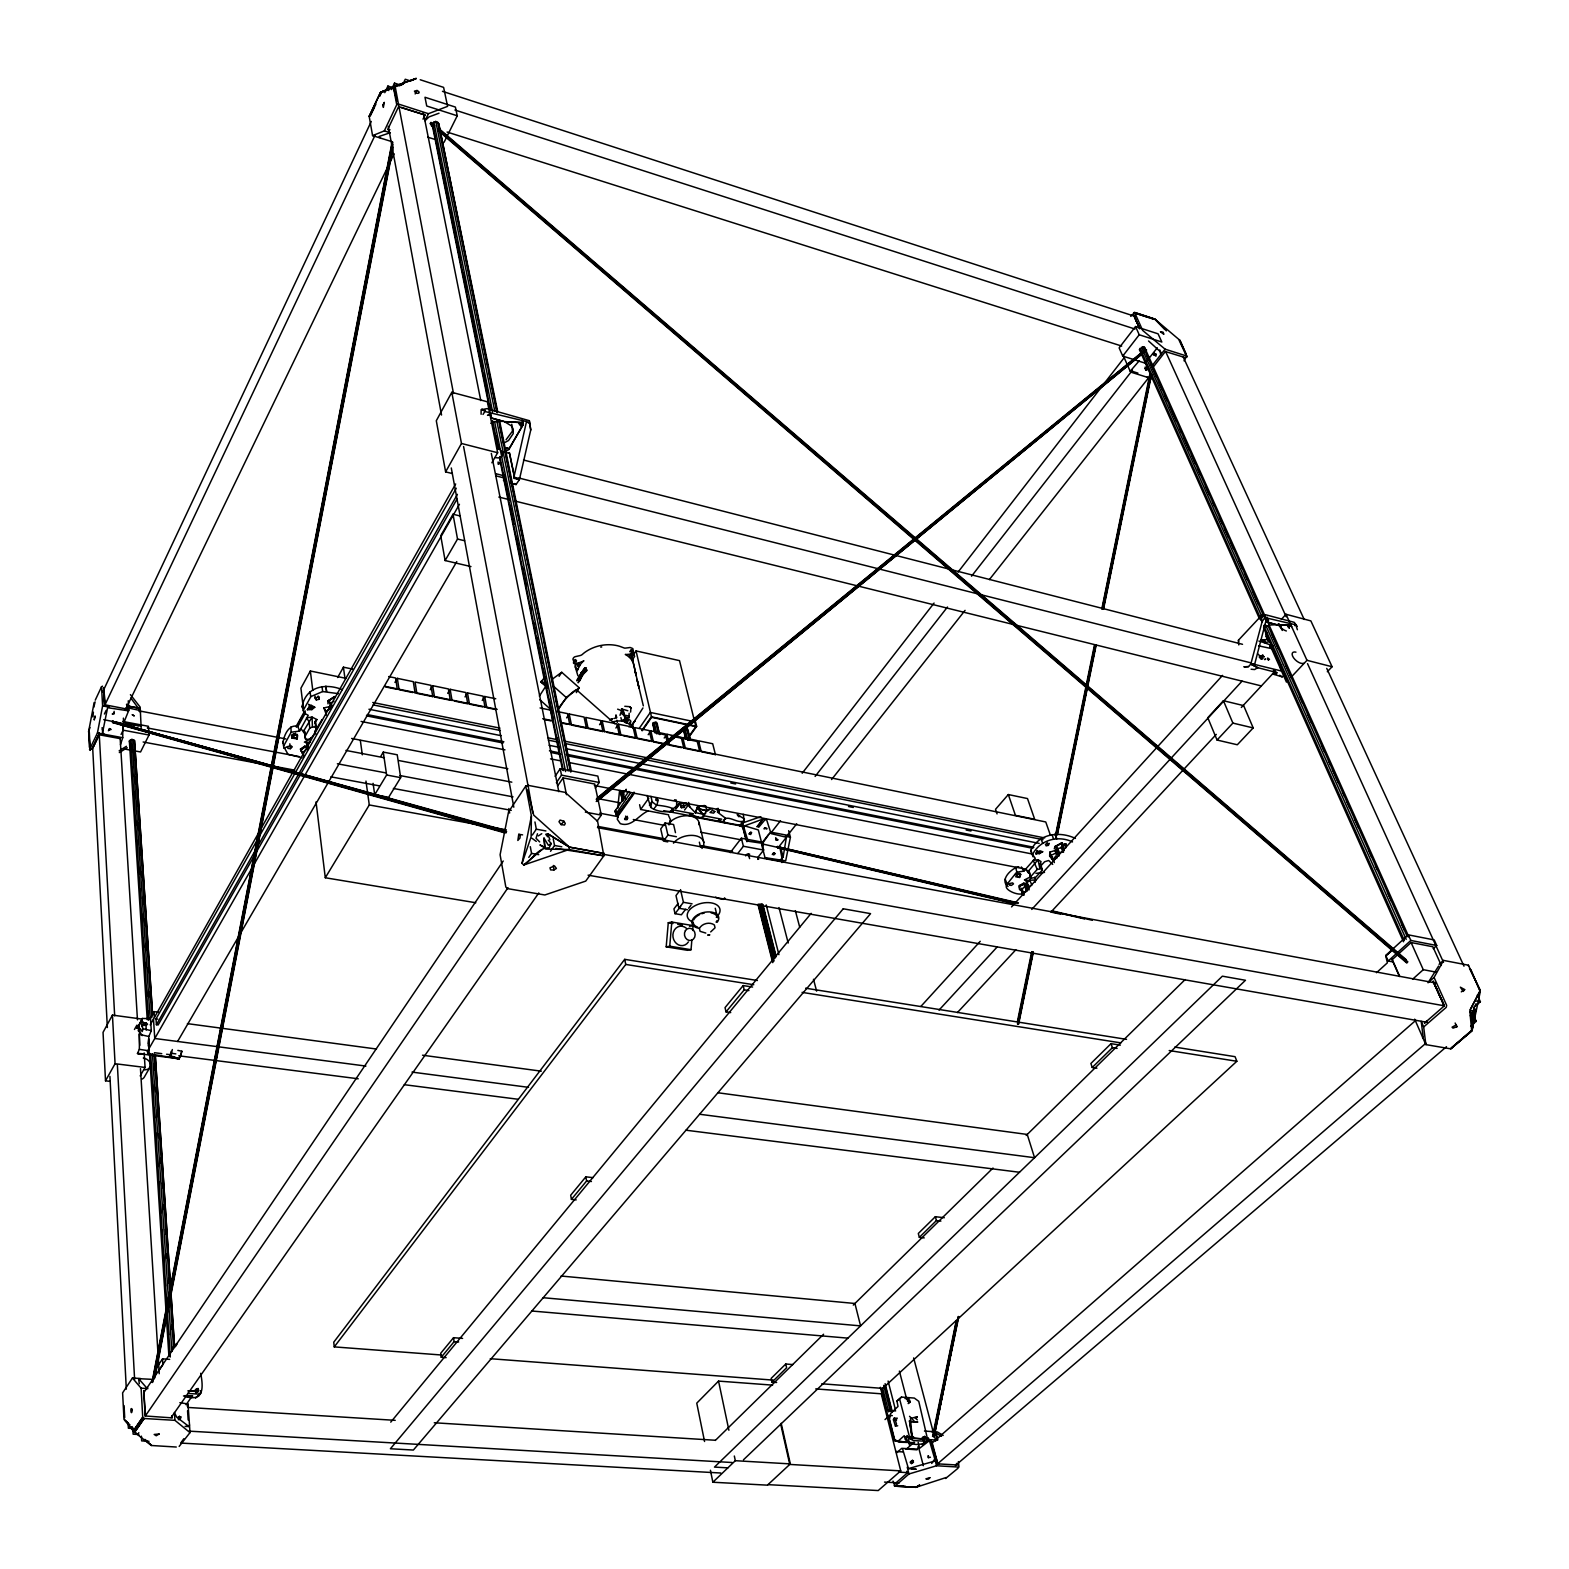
<?xml version="1.0" encoding="UTF-8"?>
<svg xmlns="http://www.w3.org/2000/svg" width="1569" height="1569" viewBox="0 0 1569 1569"><rect width="100%" height="100%" fill="white"/><g stroke="black" fill="none" stroke-linecap="round" stroke-linejoin="round"><path stroke-width="1.5" d="M129.344 741.745L131.914 739.372L134.503 740.529L152.585 1015.574M481.114 414.275L481.114 409.744L486.92 408.646L529.322 420.688L530.753 429.945L519.378 479.663L516.044 484.546L510.356 483.291M1053.23 860.655L1049.641 856.066L1049.818 852.163L1057.192 849.829L1058.898 855.576L1059.252 852.908L1062.841 851.634L1062.233 843.239L1055.015 846.476L1054.29 848.849M126.128 707.717L128.854 710.129L123.716 722.936L123.382 718.112M956.423 1463.406L957.58 1465.015L937.811 1463.857L930.613 1439.714L918.944 1448.775L923.337 1465.701M505.493 450.774L505.728 448.263L507.709 447.773C511.317 451.754 505.63 445.478 504.728 449.617L506.689 450.833L508.748 449.656L523.438 424.022L522.046 420.257M525.772 786.049L531.401 815.919L531.106 836.885L522.046 863.362L523.791 864.99L569.017 849.535L603.849 855.831L597.593 821.293L565.154 792.365L528.027 785.343L525.772 786.049L508.533 811.938L500.099 854.752L505.826 887.034L507.63 888.642L544.855 894.977L585.747 881.092L603.849 855.831L555.779 848.398M316.879 719.543L315.232 721.328C317.683 727.859 314.918 736.645 308.407 739.568L305.484 738.94L304.17 730.154L312.074 717.092L316.879 719.543L314.722 723.329M104.574 704.736L103.613 687.869L104.574 704.736L126.814 709.051L128.403 711.365L126.52 704.226M148.251 1046.013L148.82 1036.521L151.291 1030.656L150.506 1018.595L142.289 1018.477L137.268 1028.303L136.758 1025.44L134.463 1029.48M148.78 1038.894L149.055 1050.818L147.8 1053.544L179.278 1058.8L181.847 1051.23L177.846 1050.387M120.48 744.589L122.735 737.705L104.221 734.292L102.534 732.664L102.632 729.291M1064.253 850.359L1061.762 842.867L1056.153 846.358L1056.055 850.045L1058.192 851.79M1145.233 366.969L1145.88 370.088L1147.763 368.872L1146.684 367.538L1147.469 369.735M758.592 859.341L758.239 857.988L757.807 859.381M1014.947 874.561L1019.693 873.482L1019.556 877.444L1015.692 876.777L1018.261 873.482L1020.733 874.463L1019.556 877.444L1016.477 875.522M578.078 668.355L577.294 670.728L575.98 667.806A4.374 2.922 -11.9 0 0 575.352 667.256L575.058 664.04L581.354 661.981A4.393 2.942 -12.1 0 0 583.845 660.706A29.027 19.338 -12.6 0 0 580.471 664.373L577.353 670.179M342.317 689.654C325.764 682.888 305.68 686.281 302.091 706.776L304.661 713.365L308.21 715.307L299.581 731.076L291.148 732.213L283.538 746.236L287.99 754.316L302.072 757.729M179.16 1446.422L189.986 1432.634L174.944 1420.337L144.113 1418.494L142.72 1417.297L133.306 1431.006L123.99 1419.396L122.617 1392.86L132.443 1377.994L141.112 1388.192L142.72 1417.297L133.306 1431.006L130.894 1426.77L134.601 1432.281L151.369 1445.5L176.277 1447.03M171.884 1349.987L174.041 1345.418L177.199 1343.417L176.003 1345.927M1464.661 989.588L1463.23 991.431L1460.366 987.176L1464.661 989.588L1461.308 991.863M1414.669 1019.164L1425.848 1044.621L1450.697 1048.837L1471.702 1031.029L1472.232 1013.868L1469.878 1011.574L1470.271 1009.632L1480.155 990.725L1468.427 965.21L1443.558 960.405L1439.067 964.327M909.706 1442.284L897.782 1441.46L904.293 1435.674L905.274 1439.538C910.118 1445.422 922.474 1446.579 927.769 1440.165L918.767 1401.352L914.354 1398.077L901.508 1397.077L896.958 1401.039L898.017 1406.452L890.662 1413.512L889.486 1419.259L894.644 1439.538L897.782 1441.46L909.471 1442.225L894.663 1440.989L888.427 1416.493L885.034 1419.572M924.259 1443.166L924.376 1440.773M632.17 657.803L639.034 688.046L637.014 679.475M627.62 818.135L626.855 819.606L624.58 818.94L627.62 818.135L627.227 816.272L626.855 819.606M1472.546 1016.634L1471.702 1031.029L1450.697 1048.837L1472.173 1030.049L1480.253 991.726L1470.82 969.544M170.119 1056.408L171.158 1051.367M1155.725 355.516L1153.588 353.829L1156.078 354.241L1153.588 353.829M631.091 650.017L634.072 654.195L633.111 650.841L631.091 650.017L629.757 651.665L631.268 651.841M522.34 422.708L520.947 425.905L522.908 425.081L522.889 421.531M899.586 1398.881L909.883 1438.459L913.256 1440.538L926.024 1441.283L927.769 1440.165M630.601 712.071L630.836 709.09M92.963 717.053L93.375 712.189M93.767 707.344L95.121 701.892M148.329 1043.738L148.702 1039.266L149.055 1050.818L139.347 1049.347L137.464 1053.485L179.278 1058.8L172.433 1056.349M304.641 731.331L305.484 738.94M692.674 930.456L693.086 925.632L671.807 922.042L668.276 922.729L666.197 946.833L687.477 950.304L691.046 949.696L691.851 940.066M139.504 711.561L139.033 710.6M666.197 946.833L669.728 946.205L671.807 922.042M1050.955 856.792L1052.956 860.243L1055.898 857.851L1056.349 852.693L1055.172 851.143L1058.644 851.261M909.373 1445.206L909.49 1444.049M430.259 123.794C432.514 119.734 428.788 127.011 433.985 126.971M910.275 1402.078L908.412 1399.783L907.49 1400.921L910.275 1402.078L908.216 1403.569L909.824 1400.313L907.49 1400.921M1474.33 1011.201L1474.585 1008.592L1475.684 1010.259L1471.702 1031.029L1469.878 1011.574L1471.82 1014.457M139.347 1049.347L139.523 1031.421L140.229 1028.538L142.21 1031.559L143.152 1028.793L141.681 1025.793L142.289 1018.477M617.696 808.408L619.578 790.541M181.847 1051.23L180.435 1056.839M490.607 411L432.416 123.304L435.77 121.441L438.692 123.5L487.998 367.205M618.108 817.606L615.499 810.29L628.875 791.423M647.114 795.483L650.723 807.349C663.157 816.684 690.909 808.761 656.823 805.152L658.274 800.013L656.254 798.15L655.744 800.072L657.293 800.955M1040.639 863.342L1042.208 870.187L1035.501 877.542L1030.735 878.209L1028.97 870.52L1038.031 859.714L1041.051 861.616L1039.894 864.46M1026.714 884.151L1019.34 885.622L1019.615 889.486L1021.478 889.29L1022.87 895.056L1023.243 892.428L1026.675 891.388L1024.832 886.348L1021.301 890.27L1022.87 895.056L1024.224 895.016L1022.36 891.114L1019.615 889.486L1019.34 885.622L1023.576 883.249L1026.616 883.994L1026.244 880.542L1024.42 879.954L1030.774 876.698L1029.794 880.248L1026.734 882.974L1028.774 886.622L1031.853 885.034L1029.794 880.248L1026.244 880.542L1029.205 889.839M628.875 717.21L629.169 713.209M654.312 731.468L652.822 723.25L655.96 722.171L659.863 734.606M657.097 722.917L659.157 733.468M1144.978 350.573L1146.508 350.024L597.142 801.229M622.932 800.504L621.402 790.992L622.873 797.405L622.148 790.835L623.501 795.189L623.403 790.619L623.795 796.601L625.658 799.327M896.546 1419.337L896.409 1420.416L893.447 1419.768L893.84 1418.258L897.35 1418.199M1009.789 883.7L1009.593 885.23L1011.436 885.387L1013.496 883.877L1012.613 882.896C995.825 885.622 1016.692 896.782 1022.929 893.467M1028.97 870.52L1030.735 878.209M109.3 730.33L109.536 728.604L111.144 729.467L109.438 729.84L109.536 728.604M685.222 737.881L683.692 729.703L686.81 728.624L690.223 738.685M687.928 729.369L690.046 739.862M521.124 423.257L519.3 422.924L520.947 425.905L519.633 423.179L522.006 422.591L504.355 421.59L491.156 418.001M1063.566 852.144L1062.233 843.239L1062.997 844.455L1065.782 843.71L1065.822 847.79M675.376 807.584L677.239 804.779C680.436 802.23 688.203 801.406 689.105 806.309L695.518 812.879L697.558 806.388L704.618 805.583L697.872 806.27M122.735 737.705L122.853 723.505L103.731 719.661M1152.823 379.012L1131.426 372.324L1131.602 371.127L1137.898 373.089M200.655 1390.664L200.165 1394.135M1026.381 883.896L1026.675 891.388M1474.272 1009.651L1473.193 1016.281L1471.389 1017.653M170.864 1056.094L172.335 1049.543M1473.291 1023.282L1472.173 1030.049L1451.305 1047.896M1474.036 1018.791L1475.527 1009.789M180.533 1418.141L180.749 1416.866L178.435 1416.709L180.533 1418.141L179.474 1419.612M617.402 814.448L617.166 815.841L634.111 792.208L616.46 815.586L616.087 812.958M113.792 713.15L112.242 714.032L114.145 713.875L114.125 711.345M1151.94 365.871L1160.746 354.712L1159.824 349.946M685.163 805.485L683.868 807.447L681.397 807.682L680.691 806.231L688.673 804.466L684.574 810.035M1472.683 1016.83L1473.369 1013.241M89.335 732.409L90.237 750.394L88.609 731.527L94.16 702.481M89.511 749.57L97.435 732.998L102.613 705.893L101.534 686.751L102.534 686.163M504.963 832.904L112.909 722.681L112.458 721.367L505.453 830.452M112.909 722.681L113.203 721.093M718.857 819.763L722.779 822.195L738.999 825.078L741.117 824.588L744.196 820.626L743.255 814.291M152.036 1382.25L392.113 141.975M152.291 1382.544L392.466 141.838M152.723 1382.152L392.74 142.289M154.174 1377.935L392.976 144.426M155.076 1375.15L391.858 152.075M154.86 1377.857L393.133 147.133M102.534 732.664L107.614 707.697L127.854 710.737M522.046 863.362L531.401 815.919M780.46 859.851L783.127 857.047L786.402 837.277L771.046 833.59L766.653 819.842L763.181 818.979L744.608 825.843L743.922 827.53L748.04 841.2L761.749 843.22L758.317 829.942L744.608 825.843M1013.339 903.43L777.557 847.75L777.243 846.613L1018.438 902.92M788.658 830.687L790.423 837.218L785.696 860.832L765.005 857.635L761.573 844.357M482.016 409.117L484.86 411.49L526.517 421.551L513.671 478.212L519.378 479.663L514.534 477.447L509.297 452.578M928.73 1439.734L927.456 1437.832L926.808 1441.048L928.73 1439.734L927.456 1437.832M958.777 1316.685L933.869 1436.674L932.594 1436.243L956.149 1321.137M1017.457 1021.399L1031.676 951.853M1055.721 834.355L1094.476 644.918M1101.83 608.949L1149.9 373.952L1151.273 374.069L1103.184 609.145M933.045 1436.498L956.502 1321.078M1017.457 1023.949L1032.167 951.991M1056.055 834.433L1094.985 644.957M1102.164 609.086L1150.43 373.912M934.241 1436.576L958.326 1316.45M1018.144 1023.988L1032.853 952.069M1056.898 834.59L1095.633 645.212M1102.987 609.262L1151.058 374.324L1149.9 373.952M933.869 1436.674L958.404 1316.744M1018.281 1024.106L1033.01 952.148M1057.055 834.61L1095.809 645.114M1018.634 1024.126L1033.343 952.187M1057.388 834.688L1096.143 645.251M1103.497 609.282L1151.587 374.285M650.723 807.349L651.978 800.857L650.958 796.405M777.793 839.866L776.361 840.199L777.793 839.866L776.067 838.336L776.361 840.199M1035.658 880.915L1034.755 877.11M498.334 464.326L498.059 462.09L499.825 463.62L498.412 464.012M141.151 727.683L140.19 707.148L130.423 694.636M741.529 822.411L741.117 824.588L738.528 825.137M1272.949 648.899L1258.632 645.859M1471.506 1015.202L1472.938 1015.535L1473.821 1011.613M310.093 691.654L310.701 696.93L303.013 710.796M923.16 1440.205L923.298 1437.106L924.769 1436.419L925.73 1437.949L924.514 1439.303L923.121 1437.341L924.769 1436.419M578.745 678.749L581.962 671.689C564.86 699.441 596.867 653.096 580.903 673.199M1006.298 885.093L1016.653 872.227L1023.89 871.109L1035.265 858.302L1031.931 853.673M144.995 1024.596L141.681 1025.793L145.897 1022.753L147.584 1024.184L146.015 1025.44L141.367 1021.046L137.268 1028.303L141.367 1021.046L144.936 1023.263M1033.03 856.792L1030.872 850.261C1039.168 833.276 1059.761 831.001 1075.432 838.415M910.373 1438.498L911.726 1439.361L913.178 1438.008L911.981 1435.498L911.177 1436.89L912.53 1438.342L924.749 1439.048L925.73 1437.949M179.494 1416.081L179.768 1418.768L180.749 1416.866L178.062 1417.611M1282.952 671.375L1254.612 664.432L1266.693 618.029L1295.778 624.835L1297.406 629.738M312.564 706.815L311.839 709.6L307.387 709.698L310.858 704.991L314.761 707.286L311.839 709.6L308.583 704.206M1286.207 616.813L1165.532 351.338L1152.842 367.577M1248.493 666.629L1244.119 666.805L1248.493 666.629L1250.807 664.118L1262.084 621.795L1264.967 617.441L1267.419 617.303M1272.557 673.611L1274.165 674.435L1276.95 672.611L1257.652 667.649L1250.807 664.118L1254.69 664.217M908.412 1399.783L909.412 1402.392M642.957 707.952L632.327 724.623M745.648 855.889L746.962 854.203L749.629 854.105L748.903 856.497M183.495 1395.939C202.185 1402.255 204.205 1391.134 200.695 1373.306M695.518 812.879L697.067 807.78L702.892 814.233L705.638 812.958C705.069 809.781 712.228 810.702 706.619 809.957L705.697 805.76M174.041 1345.418L173.571 1347.536M185.064 1426.378L188.966 1426.554L189.496 1424.907L187.986 1404L179.886 1402.666M537.481 833.767L536.049 838.297L539.658 841.906M198.439 1396.43L199.322 1393.703M931.692 1463.465L934.791 1458.993L929.358 1440.342L931.947 1441.754L937.811 1463.857M1282.304 630.444L1279.794 625.619L1266.458 621.932L1268.458 621.108L1268.282 619.48L1265.771 620.343L1265.85 621.834L1276.695 624.717L1269.988 625.011L1264.3 627.208M309.623 742.314L310.976 738.234L304.386 742.157L309.623 742.314L306.975 745.648L307.838 749.59M1018.791 866.696C1011.397 868.206 999.139 880.131 1008.082 886.505M88.609 731.527L90.002 727.506M187.221 1406.197L187.986 1404M1474.252 1014.3L1475.684 1010.259M1153.529 354.927L1154.451 353.005M911.726 1439.361L913.55 1436.616M1042.659 851.751L1038.796 851.143L1035.991 853.752L1037.089 850.908L1039.462 853.595L1042.659 851.751L1039.992 851.183L1039.462 853.595L1035.991 853.752L1037.344 850.516M283.126 743.392C283.244 736.783 288.598 723.387 297.875 726.506L299.581 731.076M1259.534 618.892L1139.467 349.73L1143.134 346.808L1144.527 347.259L1144.507 349.769M763.299 845.809L763.299 842.239L770.026 832.629M617.637 709.168L621.559 710.62L620.01 715.346M318.899 699.343L319.331 696.969L314.683 697.891L316.31 699.931L318.899 699.343L318.134 696.028M1238.765 644.918L1238.412 640.23L1261.77 615.244L1265.81 614.813L1294.248 622.344L1297.23 626.423M547.503 687.85L540.932 682.025L544.835 677.082M1456.856 1026.793L1456.267 1024.871L1452.07 1027.185L1453.031 1028.126L1456.856 1026.793L1455.149 1023.027M627.365 719.269L625.168 720.289C624.893 725.525 630.385 721.054 626.953 718.367M138.209 1434.105L138.817 1432.674M122.637 726.114L125.461 723.917L141.485 726.153M379.737 95.944L381.502 92.081L385.758 90.394M1262.476 655.528L1264.261 656.881L1261.574 656.038L1262.849 658.627L1257.848 653.998M391.269 141.445L372.579 135.62L369.186 116.4L374.344 107.359M379.443 96.454L381.502 92.081L386.033 90.296M95.258 700.147L101.534 686.751M370.264 116.086L375.952 104.005M102.613 692.106L371.265 121.46M384.797 92.689L387.916 86.06L392.348 87.491M391.446 89.59L394.505 83.118L401.193 85.295M104.554 705.717L375.148 135.032M372.579 135.62L384.327 130.894L396.741 104.75L393.329 86.766L380.463 92.473L369.186 116.4L380.463 92.473L390.779 88.413M403.233 83.53L405.273 79.254L409.921 80.764M673.258 808.761L676.651 806.015L676.651 801.7M104.417 714.013L106.182 710.326M548.287 840.16L551.229 843.534L549.17 847.829C538.089 847.535 532.126 859.675 523.791 864.99L542.286 849.378M98.827 734.704L91.826 749.335L98.827 734.704L120.421 738.666M108.418 730.762L109.202 729.134M1480.155 990.725L1470.271 1009.632M125.481 709.659L394.113 153.821M121.088 734.449L123.166 730.173L122.755 723.603M423.022 119.166L425.042 115.008L398.644 106.555L387.661 129.58L390.034 129.796M420.217 79.744L443.615 87.374L447.596 106.359L428.435 113.694L425.022 120.695L429.004 116.93L439.006 113.203M579.216 663.079L576.47 664.001M1476.096 1003.67L1473.526 1008.945M1288.326 627.11L1287.443 625.364L1288.835 625.6L1289.247 627.992L1288.934 625.894L1291.699 626.482M122.617 721.426L148.388 726.29L149.016 735.018L140.563 751.963L124.206 748.962M444.066 142.289L457.246 115.792L455.383 107.065L424.983 97.258L426.729 106.006L457.246 115.792M750.766 834.59L751.002 832.296L749.335 833.767L751.002 832.296M291.893 738.038L291.599 735.567L293.913 734.017L297.6 735.292L297.188 738.94L291.893 738.038L295.639 733.154M615.264 812.467L615.499 810.29L616.205 813.625L630.856 792.384M518.77 834.316L517.848 840.454L519.967 838.042L520.28 835.198L518.77 834.316L522.595 834.865M545.247 847.437L539.932 844.926L544.914 848.064L544.012 838.101L548.365 845.279L551.229 843.534M578.843 677.004L586.394 667.884L584.806 667.708L583.178 670.061M772.281 854.595C772.929 851.869 776.655 853.105 773.733 854.968L773.772 852.732M142.034 1019.085L112.438 1015.104L103.044 1032.363L105.515 1080.806L110.105 1081.374M491.882 462.777L497.648 452.735L487.371 401.782L451.794 392.328L436.3 420.747L445.616 471.877L452.343 473.563M346.278 678.396L310.348 671.002L300.915 688.203L303.268 707.541M415.157 93.944L417.06 90.492C422.532 93.042 415.962 95.121 414.432 91.12L417.06 90.492M296.247 726.27L304.151 712.032M296.364 727.251L305.406 710.992M297.875 726.506L305.327 713.071M1438.596 966.073L1428.025 982.782L1434.066 977.448L1443.558 960.405M105.515 1080.806L115.067 1063.704L112.438 1015.104M445.616 471.877L461.482 443.478L451.794 392.328M337.629 677.533L343.434 667.178L352.731 669.12M304.935 736.645L309.76 728.075L309.054 721.583L306.485 717.857L312.074 717.092L312.427 726.996L309.76 728.075M149.82 1019.144L154.037 1011.632L158.685 1012.26M150.193 1024.91L455.657 483.958M678.416 804.328L675.866 808.839L680.809 802.936M456.991 499.099L158.136 1024.949L156.41 1024.714L156.017 1018.889L456.265 488.234M156.41 1024.714L457.403 494.353M633.013 650.096L633.052 649.233A3.785 2.53 -13.2 0 0 632.601 648.468L630.307 647.546A3.785 2.53 -13.2 0 0 628.62 647.722L625.658 648.075A4.374 2.942 -13.1 0 1 624.442 648.075L620.285 646.526A28.948 19.358 -12.6 0 0 617.303 645.663C606.222 643.153 594.102 645.722 584.884 652.331A28.948 19.358 -12.6 0 0 582.452 654.332A4.374 2.942 -12.1 0 1 579.981 655.587L574.96 656.744A3.785 2.55 -12 0 0 573.685 657.666L573.136 658.509A3.785 2.55 -12 0 0 573.293 660.216L573.568 660.569M460.031 515.946L453.01 514.24L440.732 535.755L445.106 560.545L470.955 566.566M147.192 1051.779L459.442 504.296M140.19 1075.942L145.074 1067.45L144.152 1052.936M149.8 1067.548L144.171 1077.334A7.119 5.57 26.4 0 1 141.798 1079.178M445.106 560.545L457.52 539.05L453.01 514.24M586.355 670.12L587.139 670.022C583.197 671.395 572.391 694.479 582.001 675.062M177.611 1041.463L456.775 561.604M394.957 682.437L397.33 678.357L413.294 681.672L415.099 693.008M508.846 449.087L522.908 425.081M380.934 756.062L383.287 752.1L397.232 754.787L400.664 777.636L388.641 797.307L374.697 794.738L373.089 783.323M430.239 689.713L432.652 685.673L448.401 688.948L450.303 700.225L434.515 696.989L432.652 685.673M300.856 750.845L304.661 746.216L306.74 746.667L300.463 749.119L302.739 753.963L300.463 749.119L304.661 746.216L308.112 747.079L306.308 742.804L308.112 747.079M374.697 794.738L386.621 774.988L383.287 752.1M475.799 902.744L325.293 877.757L369.284 804.956L365.969 781.087M447.695 693.321L450.126 689.301L465.758 692.537L467.739 703.814L454.304 701.049M1072.529 841.945C1057.937 834.904 1039.816 839.945 1032.402 854.732M197.871 1391.88L198.027 1388.526L195.811 1389.31L195.831 1392.899L197.871 1391.88L196.517 1389.644L194.733 1390.369M670.649 811.84L672.846 808.231M465.032 696.911L467.484 692.91L483.017 696.126L485.037 707.364M483.017 414.451L484.86 411.49M582.825 674.552L586.649 670.924C582.099 670.983 579.53 685.849 578.745 679.495M917.335 1416.67L916.394 1418.18L915.257 1418.003L917.335 1416.67L910.432 1418.513L911.981 1435.498L909.451 1420.71L911.667 1435.674M893.016 1481.116L894.958 1486.157L915.923 1487.314L946.205 1477.508M482.252 700.46L484.723 696.479L495.745 698.754M722.956 822.176C726.114 812.095 737.528 825 744.196 820.626M325.901 713.464L323.9 707.933L329.549 706.619L330.392 705.324L328.823 700.696L334.687 696.499L327.862 700.912L327.999 703.853M539.363 696.146L547.287 683.907M559.094 676.357L561.722 672.277L579.255 687.791L576.588 691.851M705.638 812.958L703.089 816.841L699.774 817.724L689.458 814.115M559.584 707.658L566.252 697.499L579.255 687.791M134.601 1432.281L144.113 1418.494L134.601 1432.281L138.994 1434.89M669.041 824.882L670.728 820.371L668.727 815.939M653.743 808.996L656.823 805.152M566.605 717.876L569.194 713.993L584.08 717.072L586.453 728.173L571.489 725.094L569.194 713.993M781.872 862.538L783.284 861.616L766.202 858.439M1048.367 845.338L1049.308 843.416L1045.425 844.24L1046.17 845.868L1048.367 845.338L1047.013 842.337M676.651 806.015L677.377 804.956M722.779 822.195L725.27 818.488M633.464 654.763L636.053 650.919L679.514 660.627L695.871 726.604L689.105 736.057M157.39 1366.501L162.548 1358.852L169.648 1359.362M555.093 776.322L560.211 768.712L597.828 776.086L599.201 782.48L595.279 788.128M144.191 1392.056L503.237 861.008M159.038 1370.365L162.901 1364.638L162.548 1358.852M556.367 782.735L561.506 775.145L560.211 768.712M557.583 785.991L563.094 777.891L594.729 784.029L601.3 815.115L597.063 821.117M599.574 724.682L602.182 720.818L616.892 723.878L619.343 734.92L606.693 732.311M532.362 835.002L536.323 829.177L534.951 821.96M668.374 824.431L671.238 820.901M615.891 728.036L618.519 724.211L633.111 727.231L635.622 738.254L623.07 735.684M508.042 887.662L145.132 1416.258L143.74 1390.644L145.525 1416.003L172.394 1417.905L171.727 1415.787M528.792 857.4L531.558 853.379L530.302 846.672M632.935 728.193L630.208 723.054C633.601 719.053 623.03 717.68 621.834 721.309L620.893 717.582M550.523 851.281L554.543 845.495L553.229 838.787M632.64 724.113L635.17 720.485L631.464 725.761M639.446 728.075L650.331 712.424L695.577 721.975L696.656 726.349L689.732 735.998M195.517 1398.175L201.048 1392.841M143.858 1025.695L145.897 1022.753L144.701 1024.204M641.819 730.526L651.37 716.817L696.656 726.349M642.29 730.703L651.606 717.308L636.053 650.919M648.193 734.704L650.86 730.919L665.276 733.9L667.864 744.863M171.08 1417.591L538.795 892.938M186.064 1404.745L192.438 1395.724M664.197 738.018L666.864 734.233L681.181 737.214L683.829 748.138M634.268 793.326L617.617 816.723L617.323 819.332L620.304 823.647C631.621 827.647 638.524 815.213 647.82 811.075M181.22 1442.362L183.808 1438.734M649.389 805.172L651.9 801.641L656.332 805.054M1061.821 846.103L1065.782 843.71L1065.606 847.672L1064.723 844.2L1062.821 846.24M668.649 814.801L640.662 809.467L648.782 798.19M675.474 832.649L673.591 824.549L665.119 822.941L660.726 828.942L663.51 841.102L667.747 841.886M617.205 813.33L615.989 814.017M664.609 839.611L667.923 835.12L665.119 822.941M765.672 818.92L758.67 827.314M757.396 980.507L624.697 959.345L333.746 1342.201L334.256 1346.888L441.517 1355.008M679.377 891.114L675.984 895.566L678.887 908.255L687.516 909.745M334.256 1346.888L625.756 964.445L624.697 959.345M678.141 903.411L673.944 908.882L675.043 913.688L681.397 914.766L685.594 909.314M740.078 826.353L742.745 822.862L760.887 816.684M1130.739 316.369L1134.622 312.466L1154.823 319.095L1179.908 340.296L1186.046 353.79M678.887 908.255L683.437 902.312L680.515 889.623M675.043 913.688L680.632 906.392M730.252 852.634L741.352 838.219L761.553 842.023M1135.564 326.548L1139.231 334.766L1161.825 342.022L1158.079 333.824L1135.564 326.548L1119.128 347.867L1122.737 356.085L1145.233 363.165L1157.294 347.788M688.654 908.255L690.948 905.293M737.822 853.458L743.392 846.26L741.352 838.219M1122.737 356.085L1139.231 334.766M802.19 773.262L934.065 603.065M958.051 572.116L1124.385 357.438M1139.349 360.674L1130.19 371.265L1123.031 355.045M780.519 820.705L771.458 832.276L788.501 835.512L787.599 834.414M815.115 776.439L947.48 607.007M971.544 576.196L1132.485 370.186M758.023 857.204L763.652 850.045L762.083 844.024M762.965 841.651L768.653 834.433M1160.746 354.712L1165.1 349.181L1186.733 356.045L1184.046 360.85M787.618 835.277L796.719 823.745M831.59 779.538L965.072 610.361M989.353 579.608L1148.606 377.756M561.153 824.647L563.918 821.234L560.074 820.077L558.995 821.744L561.035 824.588L564.448 825.059L565.291 823.529L563.918 821.234M786.402 837.277L779.577 845.907L782.186 859.282M462.6 1338.396L453.539 1337.69L440.693 1353.302L441.242 1357.263L446.126 1357.636M593.023 1177.652L585.845 1176.828L570.685 1195.245L571.43 1199.363L576.196 1199.893M752.59 987.038L743.157 985.567L725.035 1007.612L726.035 1011.868L730.723 1012.593M441.242 1357.263L454.108 1341.672L453.539 1337.69M571.43 1199.363L586.61 1180.967L585.845 1176.828M726.035 1011.868L744.216 989.843L743.157 985.567M390.759 1422.142L811.173 913.335M894.977 1483.725L907.353 1472.958L906.764 1471.291M912.452 1460.366L911.158 1461.661L912.04 1462.622L913.393 1460.994L912.452 1460.366L910.275 1462.563L911.511 1463.563L913.393 1460.994M741.823 826.883L742.255 825.353L746.962 841.69L747.236 840.356M926.808 1441.048L927.946 1439.714M506.081 439.751L512.475 431.122L511.769 424.238M1008.318 794.542L1015.418 815.331L1034.677 819.273L1027.499 798.562L1008.318 794.542L995.53 809.29L997.08 813.899M400.487 85.334L401.841 83.804M1030.951 876.365L1037.246 869.403L1042.149 868.579M623.187 792.404L625.188 790.599M920.885 1006.415L980.233 941.302M1011.554 906.921L1222.565 675.376M1281.402 619.343L1286.011 614.283L1310.86 620.893L1332.081 666.747L1327.315 671.748M1019.36 887.054L1023.576 883.249L1025.224 883.602L1025.871 887.093L1025.381 885.583M1041.581 865.049L1044.581 861.773L1048.68 860.498L1052.721 864.421M1223.428 700.715L1207.777 717.7L1217.054 740.038L1237.313 744.765L1253.2 727.918L1243.648 705.619L1223.428 700.715L1232.881 723.093L1253.2 727.918M939.047 1010.083L996.982 947.166M1031.755 909.432L1242.06 681.142M178.317 1419.749L179.67 1418.298M957.423 1012.554L1015.869 949.735M1216.289 734.39L1050.955 912.06L1060.467 914.139M1241.334 707.462L1275.244 671.042M901.508 1397.077L896.958 1401.039M487.508 415.373L490.293 414.294L491.254 416.413L490.744 413.902L488.371 414.569M1217.054 740.038L1232.881 723.093M1291.209 677.102L1306.977 660.314L1332.081 666.747M1035.991 853.752L1037.894 851.771M772.595 1385.133L718.543 1381.093L696.754 1403.157L704.559 1441.499M927.397 1440.362L928.907 1438.871M698.225 808.427L699.539 807.957L698.087 806.839M749.217 834.296L750.394 832.394M792.776 1364.579L785.755 1364.01L771.144 1378.406L771.987 1382.152L776.635 1382.485M944.303 1217.721L935.34 1216.701L918.296 1233.489L919.356 1237.353L924.219 1237.882M1120.384 1045.131L1111.029 1043.66L1090.886 1063.488L1092.24 1067.489L1096.908 1068.195M1261.574 656.038L1262.79 654.842M771.987 1382.152L786.618 1367.756L785.755 1364.01M919.356 1237.353L936.418 1220.584L940.91 1221.094M1092.24 1067.489L1112.421 1047.68L1117.108 1048.406M715.307 1440.46L823.588 1334.238M853.281 1305.094L993 1168.042M1026.185 1135.485L1185.125 979.566M911.511 1463.563L913.511 1462.171L912.04 1462.622M195.831 1392.899L198.871 1390.271M710.424 1470.251L712.856 1482.234L735.312 1460.7L790.325 1463.897L781.185 1423.318M743.471 1459.798L1245.472 980.272L1222.369 976.173L714.483 1467.093L727.918 1467.858M636.21 675.219L632.327 658.843M922.356 1444.716L926.024 1441.283M790.325 1463.897L767.437 1485.157L712.856 1482.234M1426.456 1021.144L1424.456 1023.184L1444.304 1005.866L1433.242 981.253L1444.304 1005.866L1433.595 982.214M927.083 1439.401L928.436 1438.145M1174.769 1047.072L1235.078 1056.682L1236.843 1061.272L882.719 1388.388L821.783 1383.78M398.624 85.197L396.839 85.726M291.599 735.567L293.736 733.625L294.56 735.351L297.071 734.312L297.188 738.94L291.599 735.567L294.56 735.351M1433.242 948.637L1436.733 945.499L1434.203 939.929L1408.315 934.849L1385.741 955.423L1388.192 961.012L1392.899 961.895M1028.401 884.367L1026.852 885.779L1028.185 889.898M1388.192 961.012L1410.845 940.459L1436.733 945.499M1376.484 972.721L1387.408 962.817L1385.741 955.874L1391.428 950.951L1385.741 955.874M1441.362 965.484L1432.85 946.754L1411.1 942.538L1392.076 959.777L1399.411 976.467M1412.767 979.076L1423.279 969.701L1436.4 972.172M909.824 1443.578L906.156 1438.616L907.137 1435.517L909.039 1439.969L907.608 1441.283L909.392 1443.931M896.644 1452.855L901.724 1448.344L916.649 1449.07L918.218 1448.324L917.845 1446.873M907.255 1448.344L914.139 1442.244M931.456 1443.617L1415.768 1020.38M815.723 1388.918L881.229 1393.802L900.743 1470.879L878.228 1490.55L767.986 1484.647M958.384 1461.582L958.973 1467.093L936.536 1465.76L908.961 1473.977L894.958 1486.157L915.923 1487.314L919.709 1485.333M1425.848 1044.621L1423.671 1026.95L1446.226 1007.357L1446.657 1005.376L1434.066 977.448M936.889 1464.387L1425.966 1043.169M1475.291 1006.141L1480.391 1001.748L1477.312 995.099M1470.271 1015.79L1475.37 1011.417L1473.468 1007.22M576.47 660.412L576.058 662.177M955.423 1465.505L1446.5 1046.7M1470.683 1026.067L1476.272 1021.301L1473.409 1015.065M945.597 1478.488L958.09 1468.192M599.064 797.562L1141.193 353.692M597.161 800.131L1146.508 350.024M596.22 801.504L1141.859 354.241M597.181 798.033L1141.291 352.848M596.22 799.307L1145.841 349.475M391.465 88.943L393.486 87.334M303.386 754.63L303.15 752.061L306.092 749.825M912.138 1435.517L910.765 1436.557L912.373 1437.596M1264.869 659.647L1265.771 658.98L1264.516 659.411M893.447 1419.768L895.428 1426.084L896.546 1424.103L894.507 1418.003M287.519 746.53L287.931 748.433L290.422 748.668L292.265 746.824L290.696 745.589L283.656 748.178M196.517 1389.644L198.027 1388.526M552.347 679.122L561.722 672.277M310.78 696.616L322.665 691.556L338.296 693.635M921.964 1438.008L923.298 1437.106M919.532 1484.921L915.923 1487.314L912.511 1486.726M1274.165 674.435L1282.148 676.867L1284.128 675.592M538.324 835.904L541.756 833.708M321.998 719.563L314.624 731.978L315.879 734.155M119.146 750.845L126.461 746.275M553.896 870.01L556.407 868.442L554.543 865.951L549.974 867.814L550.621 869.912L553.896 870.01L553.386 865.46M119.322 752.59L127.207 747.707M138.17 1025.695L136.68 1026.616L138.935 1025.616L138.464 1031.127L138.994 1025.636L136.758 1025.44M1057.329 857.635L1052.956 860.243L1049.818 852.163M326.254 715.17L325.999 711.306L330.726 708.404L329.549 706.619M934.045 1461.288L908.471 1468.604L902.567 1448.893M330.981 706.462L330.549 703.206L333.903 701.245M710.679 931.908L715.052 927.809L714.385 924.984C709.874 921.533 701.912 923.396 699.401 928.515L700.088 931.339L705.815 933.065M910.393 1461.759L911.805 1460.955L912.825 1462.288M327.862 700.912L335.413 696.969M1257.652 667.649L1254.651 669.551L1251.101 669.237M504.08 442.929L508.513 440.516L513.2 433.632L513.161 428.906L511.474 425.925L504.355 421.59M1055.015 846.476L1061.762 842.867M1051.779 855.085L1056.349 852.693L1059.036 855.929M609.537 719.994L612.596 718.818L610.38 719.583M1056.153 846.358L1057.761 848.535L1062.213 847.613M1145.9 369.088L1147.763 368.872M399.075 85.903L403.194 84.118M411.451 80.509L416.216 78.45L395.074 86.079L398.448 104.044L428.435 113.694M174.492 1058.192L179.278 1058.8L170.413 1056.329L170.099 1054.427M490.783 423.336L494.98 421.531L503.492 421.335L490.685 417.825M775.027 853.654L773.478 853.281M777.557 847.75L777.832 846.377M396.741 104.75L398.448 104.044M416.216 78.45L395.074 86.079M409.352 81.157L415.569 78.725L411.019 80.49M397.388 85.844L404.214 83.177M631.228 655.195L629.11 655.136M540.932 682.025L546.757 686.104M631.307 653.135L633.66 652.41M706.619 809.957L713.032 808.604M385.797 90.825L380.463 92.473L390.171 88.374M547.679 833.727L569.449 847.142L604.3 853.477L569.449 847.142L547.679 833.727L545.757 834.296L547.699 836.807M932.594 1436.243L933.79 1436.321M1265.3 619.363L1267.419 618.814L1268.458 621.108M613.989 718.465L615.97 718.033M1268.046 659.706L1269.458 659.411L1267.654 658.039L1268.458 660.078M626.619 817.684L625.129 817.979L625.207 819.803M1267.948 639.505L1260.711 639.995L1264.987 641.191M928.358 1457.64L928.338 1455.699L928.358 1457.64L930.437 1457.248M689.517 926.298L693.086 925.632M740.019 816.351L738.685 816.664L737.175 814.468L744.51 819.057M1044.523 872.403L1035.952 873.364M1269.203 641.839L1264.124 642.623L1258.868 641.035M895.428 1426.084L897.703 1425.79M332.098 705.148L330.392 705.324L332.197 707.207L330.784 705.834M389.583 132.953L379.129 136.444L380.541 138.111M1130.19 371.265L1131.602 371.127L1131.426 372.324M1150.705 318.232L1154.823 319.095L1166.414 330.863M914.609 1442.637L900.743 1442.244L894.369 1440.009M146.996 1388.251L138.602 1378.661L153.899 1379.445M1029.794 880.248L1034.089 880.032L1035.226 882.288M186.711 1396.43L192.752 1396.135M909.549 1416.317L914.178 1421.063M913.648 1468.741L911.471 1468.741L915.629 1468.957M624.795 706.285L629.816 706.697L631.385 708.227L629.797 706.952M545.659 849.084L569.017 849.535L569.449 847.142L533.695 815.135L527.576 789.972M1277.813 624.992L1290.934 625.384L1277.343 624.913M1264.124 642.623L1271.773 645.506L1270.105 646.663L1271.282 647.566M937.811 1463.642L939.223 1463.681M141.504 1053.623L137.464 1053.485L142.348 1054.093M312.427 726.996L315.506 727.133L316.33 729.154M505.159 421.767L522.006 422.591M903.469 1486.157L894.153 1485.686L905.627 1486.333M148.996 1441.303L141.661 1440.891L141.406 1436.145M180.768 1443.068L720.818 1473.016M884.543 1482.097L899.194 1482.901M137.739 1434.458L133.13 1434.184L132.875 1429.418M188.005 1390.977L197.243 1391.526L195.811 1390.918M900.743 1470.879L789.756 1464.426L780.636 1423.848M189.143 1431.144L732.252 1462.524M898.625 1472.134L908.412 1472.683M132.953 1428.496L128.383 1428.241L128.128 1423.358M187.652 1393.449L198.361 1394.096M187.692 1407.432L395.211 1420.337M434.28 1422.769L715.052 1440.244M895.722 1451.482L903.058 1451.933M924.474 1431.065L937.36 1431.948L943.185 1435.419M905.921 1436.596L909.569 1436.831M930.613 1439.714L937.615 1440.165L935.869 1433.027L931.437 1431.516M141.112 1388.192L147.329 1388.604M1151.626 377.776L1147.076 377.207M132.443 1377.994L140.641 1378.543M184.907 1395.606L191.889 1396.077L187.437 1395.724M892.33 1415.65L887.721 1415.316L881.366 1388.879M886.426 1410.256L895.664 1410.904M904.999 1398.509L908.941 1398.783M766.868 828.393C764.083 826.059 763.377 830.727 764.77 828.236L766.79 829.079M490.254 1358.695L773.027 1380.092M916.276 1469.27L908.471 1468.604M425.042 115.008L401.134 107.594M627.835 710.718L621.559 708.933L622.089 710.326M905.333 1448.932L917.061 1449.834M454.108 1341.672L458.638 1342.025M1257.946 667.727L1250.807 664.118L1254.612 664.432M531.891 1311.017L847.888 1338.141M188.358 1390.762L197.243 1391.526M543.207 1297.72L860.577 1325.883L854.928 1303.486L561.094 1276.028M913.178 1438.008L924.749 1439.048L923.572 1438.538M1261.025 658.431L1262.378 658.568L1260.946 656.136L1259.181 656.96L1261.123 659.157L1262.378 658.568L1261.084 657.411M1184.654 357.457L1165.473 351.574M586.61 1180.967L591.415 1181.516M685.986 1130.21L1019.497 1172.259M115.067 1063.704L145.074 1067.45M154.468 1052.701L161.744 1053.642M166.589 1054.25L171.433 1054.878M178.729 1055.8L358.222 1078.786M404.312 1084.689L518.339 1099.3M365.91 1066.077L154.762 1038.482L153.487 1019.085M412.019 1072.098L528.518 1087.337M699.597 1114.245L1034.559 1157.706L1027.244 1134.446L718.269 1092.809M143.152 1028.793L151.291 1030.656M139.778 1045.346L139.131 1034.285L148.82 1036.521M171.727 1053.348L175.826 1053.878M156.017 1018.889L157.743 1019.124M187.417 1023.635L376.482 1049.033M422.532 1055.211L541.305 1071.176M674.493 799.798L676.298 800.053M625.756 964.445L753.767 984.724M802.073 992.373L1120.894 1042.895M1169.199 1050.544L1236.843 1061.272M744.216 989.843L748.923 990.588M805.642 988.195L1126.522 1039.364M669.728 946.205L691.046 949.696M314.761 707.286L309.485 706.423L307.387 709.698L310.25 707.521L309.544 704.991M668.276 922.729L673.003 923.513M677.71 924.318L682.437 925.102M179.278 1058.8L170.707 1056.545M683.437 902.312L692.086 903.822M588.081 875.169L1427.672 1022.4M531.558 853.379L538.736 854.654M1471.683 1020.497L1476.272 1021.301M140.524 712.248L140.072 710.522L126.991 707.639M554.543 845.495L561.78 846.789M602.751 854.183L1444.049 1005.768M1470.565 1010.534L1475.37 1011.417M369.284 804.956L479.898 825.039M484.703 825.922L506.356 829.844M536.323 829.177L545.894 830.942M1475.801 1000.924L1480.391 1001.748M143.152 742L294.737 770.144M330.824 776.832L378.933 785.775M393.388 788.462L511.278 810.349M597.887 826.412L665.256 838.925M701.343 845.632L732.625 851.437M597.495 827.628L1435.929 983.057M123.166 730.173L149.016 735.018M743.392 846.26L763.652 850.045M667.923 835.12L676.416 836.708M102.613 705.893L109.438 707.188M147.309 727.957L298.894 756.513M337.394 763.77L385.503 772.831M399.938 775.557L513.024 796.856M599.652 813.173L616.48 816.351M633.327 819.528L664.609 825.412M700.696 832.217L741.607 839.925M386.621 774.988L400.664 777.636M585.335 812.114L601.3 815.115M785.226 836.238L790.423 837.218M672.454 809.761L693.557 813.801M702.951 815.605L721.72 819.214M663.746 810.683L727.055 822.803M139.151 710.875L285.813 738.921M345.925 750.433L384.405 757.788M398.82 760.553L511.827 782.166M598.377 798.719L620.03 802.857M696.969 817.586L742.647 826.314M97.435 732.998L104.221 734.292M561.506 775.145L599.201 782.48M351.613 738.45L507.846 768.732M594.357 785.5L1024.577 868.893M125.402 723.113L138.445 725.623M361.105 721.446L504.963 749.864M550.523 758.866L560.113 760.749M569.704 762.652L1032.461 854.046M367.205 714.562L503.884 741.784M549.444 750.845L559.035 752.747M566.232 754.179L1033.834 847.28M366.46 715.837L503.1 743M551.052 752.532L560.643 754.454M567.821 755.866L1032.892 848.319M373.108 704.893L500.374 730.487M548.405 740.156L558.015 742.078M565.213 743.529L1043.032 839.67M368.931 709.227L501.06 735.665M549.091 745.295L558.701 747.217M565.919 748.648L1039.168 843.377M730.821 782.99L735.626 783.951M848.496 806.505L853.301 807.466M966.171 830.04L970.976 831.001M372.775 702.481L499.962 728.114M547.954 737.803L557.544 739.725M564.742 741.176L1044.679 837.944M384.621 686.261L497.196 709.365M542.717 718.7L552.288 720.681M561.879 722.642L1045.758 821.96L1050.347 835.041M385.778 686.987L397.31 689.36L395.565 677.985L388.681 676.572M412.804 692.537L399.095 689.732L397.33 678.357M482.821 706.893L469.484 704.167L467.484 692.91M495.608 709.521L486.763 707.717L484.723 696.479M544.443 719.543L550.935 720.877M561.231 722.995L567.684 724.309M649.723 741.137L637.249 738.587L634.739 727.585L649.252 730.585L651.802 741.568M665.805 744.451L653.41 741.902L650.86 730.919M681.436 747.648L669.473 745.197L666.864 734.233M540.069 707.952L550.856 710.188L553.112 721.328M556.818 711.424L567.527 713.64L569.822 724.76M654.959 732.723L666.59 735.116M671.238 736.096L699.166 741.882M651.606 717.308L695.871 726.604M716.464 809.271L719.269 812.428L717.347 812.016L725.8 818.41M762.612 844.004L777.322 847.299M696.342 812.762L702.892 814.233L698.48 808.819L706.933 810.859L698.774 808.721M627.463 720.759L625.05 721.25L625.619 722.779M1051.779 910.765L1092.279 920.277M777.243 846.613L1017.771 903.214M1051.112 911.059L1084.454 918.904M777.106 847.319L1015.241 903.469M457.52 539.05L464.601 540.736M503.767 451.715L509.141 453.363M498.824 497.059L508.317 499.413M515.456 501.178L1261.378 685.928M1272.322 645.545L1273.459 645.82M495.627 473.661L504.649 475.937M1250.807 664.118L1254.965 665.158M495.667 475.819L504.414 478.015M517.966 477.78L1250.689 662.804M461.482 443.478L497.648 452.735M523.516 460.011L1242.511 644.31M188.966 1426.554L176.709 1417.16L174.434 1412.512L174.944 1420.337M481.565 409.509L485.429 410.529M1260.711 639.995L1264.81 641.133M113.811 721.622L503.963 830.589M112.458 721.367L506.61 831.531M113.654 722.407L503.727 831.825M112.301 722.152L506.356 832.747M526.517 421.551L530.028 423.944M384.327 130.894L390.367 132.777M427.729 137.15L434.731 139.347M447.067 132.031L1121.678 346.043M1141.389 351.299L1139.467 349.73M454.912 110.007L1134.995 329.039M1153.843 319.193L1133.602 312.623L1148.567 317.526M442.458 91.335L1135.25 316.467M1049.641 856.066L1052.583 857.047M621.559 708.933L623.011 709.894L625.246 719.386L623.011 709.894M519.378 479.663L514.554 477.427L509.513 452.97M1282.148 676.867L1279.696 675.239M1154.196 355.065L1156.078 356.045M929.946 1440.734L931.947 1441.754M750.453 833.08L751.688 832.747M941.498 1436.321L935.869 1433.027L937.634 1439.675M652.665 724.466L653.822 725.211M683.515 730.899L684.653 731.644M1261.77 615.244L1264.967 617.441M514.632 483.546L516.044 484.546M531.989 838.277L536.284 841.396M302.091 706.776L303.974 708.188L302.405 705.834M503.414 480.173L504.728 481.193M1021.301 890.27L1022.36 891.114M1165.1 349.181L1142.644 330.392L1134.622 312.466L1154.823 319.095L1164.865 329.451M1273.479 670.179L1276.793 672.964M1148.547 340.983L1161.158 352.456M438.928 128.56L1406.314 959.797M430.945 122.402L434.652 125.598M438.379 128.776L1407.883 961.875M430.318 123.206L434.535 126.756M437.751 129.58L1407.158 962.66M437.692 130.168L1406.707 962.935M576.745 689.987L615.009 723.878M553.896 686.555L566.252 697.499M541.442 680.789L546.385 685.143M144.642 1439.538L150.879 1444.872M539.814 699.754L552.072 710.639M915.257 1418.003L917.316 1419.867M128.011 1422.946L124.834 1420.063L130.05 1425.025M1019.693 873.482L1020.733 874.463M130.874 1427.123L133.483 1429.575M145.074 1439.44L151.369 1445.5M1273.44 670.865L1276.558 673.885M623.795 796.601L624.893 797.935M1278.872 623.658L1281.167 626.502M130.894 698.127L140.072 710.522M300.797 728.526L304.464 733.292L304.17 730.154M433.279 126.501L432.24 125.069L489.391 407.92M1030.656 851.084L1031.382 852.124L1030.872 850.261M328.823 700.696L330.549 703.206M1287.443 625.364L1289.247 627.992M139.523 1031.421L142.171 1035.638M323.9 707.933L325.999 711.306M1021.321 866.931L1023.89 871.109M577.902 675.788L575.431 667.551A28.948 19.358 -12.6 0 1 575.588 665.942M1259.358 617.088L1262.084 621.795L1260.946 615.754M1422.553 1037.109L1423.279 1038.423L1421.357 1022.4M132.169 1426.692L132.835 1427.947M625.639 790.109L626.384 791.541L626.208 789.227M1469.525 968.387L1480.038 989.804M615.028 811.193L616.205 813.625M1179.182 340.395L1186.988 357.144M1273.812 651.743L1279.892 664.825M1183.32 357.242L1304.212 619.5M1326.746 668.394L1463.995 966.19M1286.011 614.283L1306.977 660.314M1307.526 663.628L1443.5 962.327M1434.36 984.253L1444.186 1005.807M1139.722 328.666L1133.642 314.8L1139.8 328.647L1134.524 316.918L1139.231 327.686M1408.315 934.849L1410.845 940.459M1144.527 347.259L1265.183 616.382M1268.183 623.07L1408.884 936.948M1411.1 942.538L1423.279 969.701M1146.508 354.241L1148.508 358.713M1150.508 363.165L1156.51 376.58M1158.51 381.032L1162.511 389.975M1164.512 394.427L1167.513 401.134M1169.513 405.606L1176.515 421.237M1179.515 427.925L1181.516 432.397M1183.516 436.849L1189.518 450.264M1191.518 454.716L1195.519 463.659M1197.52 468.111L1200.52 474.819M1205.522 485.978L1209.522 494.921M1212.523 501.609L1214.504 506.081M1219.505 517.24L1222.506 523.948M1224.506 528.4L1228.507 537.343M1230.508 541.795L1233.509 548.503M1238.51 559.662L1242.511 568.606M1244.511 573.058L1247.512 579.765M1252.513 590.925L1258.515 604.32M1271.518 633.346L1278.519 648.978M1285.521 664.609L1291.522 678.004M1299.524 695.871L1302.525 702.559M1307.507 713.738L1311.507 722.662M1321.51 745L1324.511 751.688M1328.512 760.612L1330.512 765.084M1332.512 769.555L1338.514 782.951M1342.515 791.874L1344.515 796.346M1346.516 800.818L1349.517 807.505M1354.518 818.685L1358.519 827.608M1368.521 849.927L1371.522 856.635M1375.523 865.558L1377.523 870.03M1387.526 892.369L1391.526 901.292M1401.509 923.611L1404.51 930.319M1143.134 346.808L1263.202 614.911M1268.203 626.09L1407.295 936.634M1141.408 347.239L1262.3 617.598M1265.3 624.305L1406.177 939.38M1139.996 348.338L1259.711 616.48M1263.712 625.423L1404.353 940.478M1263.535 627.835L1403.529 941.773M1265.987 636.19L1267.948 640.564M1269.89 644.937L1286.462 682.142M1421.161 1021.321L1423.671 1026.95M1391.978 958.934L1399.725 976.448M1179.908 340.296L1186.733 356.045M1259.927 616.637L1262.084 621.795M775.635 837.866L776.322 839.513M1005.16 879.17L1006.788 883.19M1040.678 866.382L1042.208 870.187M1144.84 361.262L1149.234 370.755L1149.018 369.598M314.879 696.126L316.31 699.931M1061.075 846.946L1062.841 851.634M625.6 816.115L626.227 817.822M1054.368 862.597L1053.25 859.459L1054.976 856.949L1055.231 858.243M1123.62 355.967L1124.424 358.242M1041.051 838.787L1042.64 843.259M547.914 834.159L549.895 839.748M1051.995 834.59L1053.564 839.042M1111.029 1043.66L1112.421 1047.68M1057.761 848.535L1059.252 852.908M1021.87 888.191L1023.243 892.428M935.654 1441.185L933.849 1432.046M918.159 1442.362L919.473 1447.952M718.014 808.251L719.269 812.428M935.34 1216.701L936.418 1220.584M1039.855 868.54L1038.031 859.714L1033.206 860.381L1037.246 869.403M795.346 910.648L799.719 927.201M813.487 979.272L816.625 991.118M913.648 1357.95L933.045 1431.32M780.617 847.417L783.127 857.047M934.791 1458.993L936.536 1465.76M778.989 907.549L788.207 943.028M899.39 1371.11L906.764 1399.489M766.202 904.921L778.93 954.658M888.093 1381.034L895.369 1409.452M688.673 802.465L689.909 807.29M907.235 1467.192L908.961 1473.977M762.926 904.627L776.243 956.796M885.112 1383.681L892.369 1412.139M762.318 903.921L775.635 956.109M885.093 1385.505L891.741 1411.59M748.374 853.869L749.59 858.616M761.063 903.705L774.949 958.286M883.68 1385.388L890.309 1411.492M759.612 904.038L774.086 960.993M882.621 1388.153L888.662 1411.884M758.278 904.038L773.007 961.758M758.278 905.705L772.713 962.64M880.366 1387.29L886.387 1411.021M742.745 822.862L743.922 827.53M742.529 826.039L745.942 839.788M686.81 728.624L689.654 740.254M685.045 728.761L687.889 740.411M685.222 733.978L686.359 738.626M683.692 729.703L685.947 739.019M147.545 1387.565L147.819 1388.663M1015.692 867.402L1016.83 872.109M699.068 822.842L703.795 842.416M699.362 842.161L700.5 846.887M715.248 908.255L717.504 917.708A12.415 7.237 -13.2 0 0 711.149 912.883M637.073 679.593L643.329 705.834M393.564 87.413L396.859 101.161M655.96 722.171L658.705 733.861M654.175 722.309L656.921 733.998M652.822 723.25L655.018 732.605M629.973 721.995L630.208 723.054M639.603 804.72L640.662 809.467M618.519 724.211L620.971 735.253M602.182 720.818L604.595 731.88M620.285 790.462L622.599 801.328M620.5 791.345L622.481 800.68M622.148 790.835L623.874 799.111M718.543 1381.093L728.899 1430.261M734.331 1456.012L735.312 1460.7M438.692 123.5L497.569 411M499.53 420.57L571.175 770.379M488.979 371.99L497.314 412.725M499.766 424.689L503.688 443.87M504.669 448.656L519.359 520.516M520.339 525.321L528.675 566.036M529.655 570.822L542.894 635.504M543.874 640.309L558.564 712.169M559.545 716.955L570.822 772.066M437.653 122.049L496.942 412M498.903 421.59L570.449 771.438M435.77 121.441L494.863 411.47M496.824 421.041L568.135 770.987M433.77 121.931L492.627 412M494.588 421.59L565.605 771.595M436.182 140.896L440.065 160.058M441.046 164.863L449.283 205.598M450.244 210.403L455.598 236.762M456.559 241.548L460.443 260.729M462.855 272.712L466.738 291.893M469.17 303.876L475.956 337.413M476.937 342.219L482.271 368.578M483.232 373.363L487.116 392.544M489.548 404.527L490.509 409.332M495.843 435.692L498.275 447.675M503.61 474.034L508.944 500.393M509.905 505.198L513.789 524.36M516.221 536.343L520.104 555.524M522.516 567.507L526.399 586.688M530.283 605.85L531.244 610.655M533.676 622.638L535.617 632.209M536.578 637.014L541.913 663.373M542.894 668.159L546.777 687.34M549.189 699.323L553.072 718.504M556.956 737.665L559.388 749.649M492.548 420.59L498.373 449.362M499.825 456.54L563.349 770.614M492.784 424.709L497.628 448.675M499.57 458.266L562.526 769.908M563.094 777.891L566.468 794.698M621.559 710.62L622.363 714.621M423.336 112.654L480.781 400.585M491.313 453.363L558.799 791.678M624.384 720.014L624.854 722.368M530.753 429.945L529.322 420.688M616.892 720.21L617.323 722.466M394.505 83.118L395.408 87.942M398.604 104.79L453.519 393.584M463.581 446.537L528.086 785.873M1269.968 645.271L1270.4 647.546M387.916 86.06L388.759 90.571M388.308 126.324L441.536 415.04M451.284 467.974L513.808 807.211M508.827 808.545L509.65 813.036M528.027 785.343L532.813 812.938M450.126 689.301L452.068 700.598M282.793 741.411L283.558 745.844M626.306 720.289L626.698 722.721M683.162 803.014L683.868 807.447M138.602 1378.661L139.308 1383.721M360.34 740.49L362.321 754.807M670.061 821.979L670.277 823.568M343.434 667.178L344.984 678.632M680.828 803.387L681.397 807.682M322.018 686.594L322.665 691.556M310.348 671.002L312.78 690.38M289.814 743.804L290.422 748.668M316.036 801.896L325.293 877.757M1238.49 640.23L1238.647 641.446M1017.183 872.972L1017.32 874.345M102.103 727.643L102.358 729.977M303.15 752.061L303.641 756.768M1472.428 1010.554L1472.938 1015.535M544.012 838.101L544.914 848.064M187.554 1410.786L188.182 1419.984M519.3 422.924L519.417 424.748M154.037 1011.632L154.429 1017.418M134.503 740.529L152.526 1013.476M155.272 1054.917L174.59 1347.379M155.174 1054.721L170.197 1282.206M170.688 1289.541L174.394 1345.79M133.502 739.666L151.801 1017.595M154.193 1054.152L173.433 1346.712M134.15 752.296L134.64 759.631M135.758 776.753L136.248 784.108M137.366 801.229L137.68 806.113M138.817 823.235L139.288 830.57M140.425 847.691L140.896 855.027M142.034 872.148L142.348 877.051M143.642 896.605L144.113 903.94M145.074 918.63L145.564 925.965M146.682 943.087L147.172 950.422M148.29 967.543L148.624 972.427M149.898 992L150.232 996.884M154.566 1062.939L155.056 1070.274M156.174 1087.395L156.488 1092.279M157.626 1109.401L158.096 1116.736M159.234 1133.857L159.548 1138.761M160.842 1158.314L161.156 1163.217M162.431 1182.771L162.764 1187.674M163.882 1204.796L164.215 1209.679M165.49 1229.253L165.824 1234.136M167.099 1253.709L167.412 1258.593M168.707 1278.166L169.021 1283.069M171.766 1324.648L172.08 1329.531M189.496 1424.907L189.986 1432.634M131.914 739.372L150.212 1019.811M152.448 1053.937L171.864 1351.458M130.325 739.744L148.486 1020.223M150.702 1054.348L170.276 1356.773M130.325 742.608L130.953 752.355M131.894 766.966L132.541 776.733M133.483 791.345L134.11 801.092M135.052 815.723L135.679 825.471M136.64 840.101L137.268 849.849M138.209 864.46L138.837 874.208M139.778 888.838L140.425 898.586M141.367 913.217L141.995 922.964M142.936 937.576L143.564 947.343M144.525 961.954L145.152 971.701M146.094 986.332L146.721 996.08M147.663 1010.711L148.133 1018.006M152.389 1083.826L153.036 1093.573M153.978 1108.185L154.605 1117.952M155.547 1132.563L156.174 1142.31M157.135 1156.941L157.763 1166.689M158.704 1181.32L159.175 1188.616M160.273 1205.678L160.744 1212.994M161.862 1230.057L162.333 1237.372M163.431 1254.435L163.902 1261.751M165.02 1278.794L165.49 1286.109M166.589 1303.172L167.059 1310.488M168.158 1327.551L168.628 1334.866M169.746 1351.929L170.06 1356.793M129.344 740.646L147.231 1019.673M149.447 1052.799L168.903 1356.126M128.266 700.794L128.854 710.129M120.205 739.156L137.464 1019.83M140.465 1068.646L159.234 1373.718M104.848 703.402L103.946 688.693L104.829 704.775M99.161 732.762L114.674 1015.869M117.361 1064.684L134.62 1379.524M124.049 1405.589L124.716 1417.65M92.61 746.55L107.359 1027.538M109.928 1076.393L126.324 1389.153M290.893 726.957L291.148 732.213M315.232 721.328L315.506 727.133M1468.427 965.21L1468.486 966.229M146.015 1025.44L146.211 1029.99M88.903 733.566L89.374 747.275M1294.798 624.521L1294.817 625.658M147.761 1051.367L147.8 1053.544M497.079 447.028A9.198 5.256 31 0 1 502.315 454.99A9.198 5.256 31 0 1 495.274 457.54M143.309 1058.036A7.159 5.57 26.6 0 1 150.526 1064.743A7.159 5.57 26.6 0 1 144.054 1069.744M1286.364 630.973A7.649 3.628 40.3 0 1 1278.088 623.991M1303.564 663.295A7.727 3.707 40.7 0 1 1293.503 657.725A7.727 3.707 40.7 0 1 1295.955 652.155M1268.517 639.583A7.61 3.648 40.4 0 1 1267.301 632.68M1282.893 671.846A7.688 3.726 40.8 0 1 1281.638 664.766M699.048 928.338A13.67 7.943 -13.2 0 1 693.518 918.238A13.67 7.943 -13.2 0 1 711.718 912.138A13.67 7.943 -13.2 0 1 717.17 922.278M717.013 920.63A12.415 7.237 -13.2 0 1 716.092 922.101M697.636 927.122A12.415 7.237 -13.2 0 1 693.223 922.847M693.675 919.905A12.415 7.237 -13.2 0 1 699.597 914.629M701.814 913.746A12.415 7.237 -13.2 0 1 704.187 913.099M693.243 922.16A16.729 9.787 -13.3 0 1 690.909 908.49A16.729 9.787 -13.3 0 1 714.072 903.587A16.729 9.787 -13.3 0 1 716.288 917.277M673.493 843.161A16.376 9.944 -13.3 0 1 695.283 835.708A16.376 9.944 -13.3 0 1 701.971 848.437M668.924 823.509A16.278 9.983 -13.3 0 1 687.693 815.762A16.278 9.983 -13.3 0 1 699.068 824.823M628.738 726.761A5.393 3.373 34.8 0 1 633.484 727.741M557.819 710.718A14.258 2.452 -48.6 0 1 569.488 695.028A14.258 2.452 -48.6 0 1 576.353 692.635M600.75 647.134A26.673 17.828 -12.6 0 1 601.751 646.938M613.871 721.583A15.415 9.963 -12.5 0 1 629.875 724.917M688.399 941.93A9.787 8.512 79.7 0 1 676.455 943.538A9.787 8.512 79.7 0 1 674.474 929.848A9.787 8.512 79.7 0 1 686.398 928.26M724.447 897.841A6.256 1.549 18 0 1 722.917 899.292A6.256 1.549 18 0 1 715.641 897.193M159.116 1434.007L156.233 1435.753L154.174 1434.458L159.116 1434.007M707.913 935.124L709.835 934.869L708.011 934.947M929.868 1477.665L928.554 1479.155L925.867 1478.861L929.868 1477.665M382.993 104.907L383.346 107.378L384.307 102.358L382.993 104.907M132.345 714.778L134.11 715.817L132.345 714.778M132.306 1409.609C131.227 1418.376 129.697 1404.902 132.306 1409.609M95.023 716.209L94.238 719.74L95.023 716.209M579.647 664.903C576.843 669.414 575.784 661.785 579.647 664.903M1160.472 331.804L1163.865 334.315L1163.08 332.157L1160.589 331.687M634.582 656.156L633.896 657.607A4.374 2.922 -13.3 0 0 633.386 658.352L632.523 660.216A4.374 2.903 -13.3 0 0 632.66 661.588A29.027 19.338 -12.6 0 0 630.307 658.254L628.404 656.489A29.027 19.338 -12.6 0 0 625.325 654.469L625.521 654.371A4.393 2.942 -13.1 0 0 627.129 654.45L628.992 654.273A4.393 2.942 -13.2 0 0 630.091 654.077A3.785 2.53 -13.2 0 1 632.189 653.94L634.582 656.156M573.744 660.961C572.332 668.727 578.49 655.332 573.744 660.961M632.405 656.372L630.934 657.588L629.287 656.489L630.934 655.411L632.405 656.372M99.161 734.704L93.022 747.511L99.161 734.704M673.179 810.82L670.061 812.036L673.179 810.82M763.181 818.979L757.16 826.706L763.181 818.979M714.817 811.487L713.62 813.134L710.012 812.487L712.385 810.428L714.817 811.487M843.239 908.784L390.406 1448.756L413.373 1450.05L870.579 913.648L843.239 908.784M669.924 821.117L670.179 822.882L669.924 821.117M917.63 1422.044L910.903 1421.553L917.63 1422.044M138.837 708.149L127.442 705.952L138.837 708.149M432.769 696.636L416.864 693.38L415.059 682.025L430.906 685.32L432.769 696.636M602.947 731.546L588.1 728.506L585.747 717.425L600.535 720.485L602.947 731.546M699.696 751.394L685.418 748.472L682.77 737.528L696.989 740.49L699.696 751.394M715.444 754.63L701.265 751.728L698.578 740.803L712.699 743.745L715.444 754.63M628.777 716.033L624.482 715.131L624.913 716.994L629.208 717.896L628.777 716.033M1145.213 368.264L1145.88 370.088L1145.213 368.264M1028.009 871.285L1025.577 869.03L1028.636 873.109L1028.009 871.285M325.901 686.32L326.548 691.262L325.901 686.32M616.323 715.954L615.891 714.915L616.597 717.837L616.323 715.954M1056.721 838.768L1055.113 834.159L1056.721 838.768M636.131 675.572L635.21 671.748L636.131 675.631M632.601 725.231L632.64 726.761L632.601 725.231M685.418 930.594A6.158 5.335 79.7 0 0 689.281 940.459A6.158 5.335 79.7 0 0 694.675 932.123A6.158 5.335 79.7 0 0 685.418 930.594"/></g></svg>
